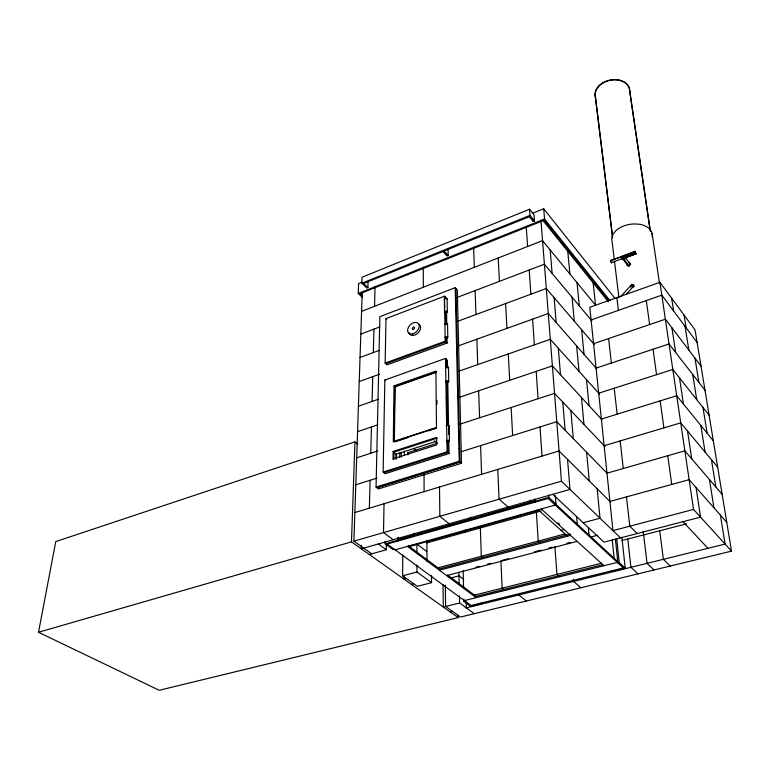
<?xml version="1.0" encoding="UTF-8"?>
<svg xmlns="http://www.w3.org/2000/svg" width="770" height="770" viewBox="0 0 770 770"><rect width="100%" height="100%" fill="white"/><g stroke="black" fill="none" stroke-linecap="round" stroke-linejoin="round"><path stroke-width="1.16" d="M431.498 575.421L431.556 582.64L416.917 572.004L416.917 565.026M416.917 552.234L416.917 544.092L410.41 545.911M413.76 535.622L413.76 533.225M407.908 454.868L407.917 452.654L437.466 443.173M431.556 582.64L417.359 586.345L402.604 575.835L402.758 554.987M404.317 455.638L404.356 451.018M403.981 576.749L403.971 579.117L406.329 578.491M399.717 457.159L399.765 452.288M401.237 457.207L401.276 452.423M396.492 459.045L396.54 454.281M398.379 537.316L398.34 540.906L397.551 540.319L397.58 537.922M393.162 451.441L393.942 452.086L393.845 459.536L393.056 458.891L393.162 451.441L436.6 437.389L436.686 444.925L393.056 458.891M394.375 442.019L395.077 386.79L394.028 385.857L435.887 371.111L436.494 427.427L393.287 441.595L394.028 385.857M395.886 458.862L395.944 454.271L394.173 452.808M369.331 554.515L386.299 549.741L386.396 543.822M384.028 503.744L383.508 532.599L393.152 539.751M394.317 549.27L393.085 549.616L385.183 543.832L385.221 541.425M448.814 440.401L449.045 453.569L385.183 473.666L383.133 472.02L384.846 380.024L445.512 358.406L447.399 360.235L447.524 367.415M446.995 337.125L447.091 343.045L387.089 364.807L385.154 363.055L385.982 318.616L444.492 296.19L446.302 298.067M376.068 487.044L379.86 316.691L455.205 287.672L457.274 289.867L461.5 463.261L378.465 488.911L376.068 487.044L459.218 461.259L461.5 463.261M369.359 508.171L370.072 480.297M370.765 453.241L371.438 426.975M372.093 401.459L372.728 376.665M373.344 352.554L373.941 329.108M374.528 306.296L375.038 286.43M361.4 545.237L361.294 548.808L570.012 489.431L567.519 459.353M367.896 287.614L363.623 283.476L529.375 216.707L533.235 221.442L534.467 220.952L534.014 214.792L529.519 209.248L362.035 277.239L361.833 283.216L366.828 288.038L367.896 287.614L368.079 281.647M458.189 617.588L351.486 541.849L354.951 441.855L55.767 541.579L38.5 632.266L159.236 690.286L458.189 617.588L458.14 615.211M371.737 553.832L353.921 541.146L362.198 292.716M362.583 297.576L358.243 293.447L358.599 283.514L361.948 282.157M636.01 253.898L634.807 251.078L635.943 254.004L624.807 257.729L625.461 258.585L622.555 259.663L621.092 256.747M636.039 253.696L624.971 257.911M620.784 296.556L631.487 284.717M630.678 287.123L632.969 284.582A1.607 1.03 40 0 1 633.874 286.835A1.607 1.03 40 0 1 631.467 285.622A1.607 1.03 40 0 1 632.969 284.582M626.097 294.458L632.93 286.921M532.571 213.271L543.716 208.776L614.989 298.375M361.833 283.216L529.962 215.417L529.519 209.248M448.082 249.413L448.198 255.476L447.052 255.938L442.962 251.52M358.243 293.447L544.544 219.046L543.716 208.776M361.573 311.359L542.552 240.644L595.585 305.267L593.141 282.831M360.822 334.103L379.822 326.875M456.745 297.586L544.4 264.216L591.909 320.917M611.746 262.06C612.044 264.947 609.33 259.442 610.995 260.356L621.765 256.68M622.564 256.054L634.143 251.742M610.485 260.693L634.73 251.675M621.159 257.084L634.798 252.011M621.255 257.459L634.894 252.387M621.39 257.844L635.029 252.772M621.554 258.21L635.192 253.147M621.727 258.537L635.365 253.474M611.284 262.743L635.539 253.744M360.042 357.482L379.004 350.456M457.313 321.456L546.305 288.5L594.373 344.633M385.154 363.055L445.233 341.206L447.091 343.045M385.905 363.729L445.945 341.909L445.869 337.106M359.234 381.516L379.591 374.191M459.016 345.624L548.269 313.515L596.673 368.743M731.5 551.137L695.06 329.935L659.909 282.311L589.782 307.288L612.949 530.626L693.539 509.432L731.5 551.137L460.479 617.04L445.628 606.462L445.31 585.113M436.619 371.804L394.779 386.521L394.067 441.759L436.109 427.985M395.077 386.79L435.781 372.478M591.1 319.954L661.805 295.141L697.129 342.515M358.416 406.223L378.474 399.226M458.516 371.313L550.29 339.3L599.522 394.125M593.554 343.68L665.367 319.194L701.008 366.058M357.569 431.652L377.916 424.79M458.882 397.455L552.379 365.904L601.967 419.698M596.096 368.089L669.034 343.969L704.993 390.275M395.511 441.643L408.013 437.553M428.457 430.853L436.407 428.255M356.693 457.823L377.339 451.095M459.526 424.318L554.535 393.355L604.989 446.59M393.942 452.086L437.36 438.053M395.944 454.271L436.484 441.229M598.694 393.2L672.816 369.475L709.103 415.174M383.133 472.02L447.062 451.836L449.045 453.569M383.922 472.655L447.822 452.5L447.639 441.682M355.798 484.773L376.954 478.132M461.346 451.644L556.758 421.69L607.02 473.184L684.857 450.816L722.135 494.321M459.979 461.923L376.867 487.67L459.988 461.933L455.888 288.404M601.38 419.063L676.705 395.761L713.318 440.786M354.874 512.541L559.059 450.95L610.581 502.098M604.142 445.705L680.719 422.865L717.669 467.159M38.5 632.266L351.486 541.849M353.921 541.146L561.436 481.202L620.514 537.884M397.638 539.789L535.314 500.702M397.907 540.116L412.624 535.939M417.167 534.649L455.763 523.706M458.034 523.061L477.41 517.556M479.7 516.911L529.038 502.916M531.3 502.271L534.669 501.318M385.183 543.832L397.551 540.319M534.611 498.999L534.765 501.395L548.837 497.401L555.95 503.984L554.535 504.379M395.097 549.847L555.247 505.033L555.141 503.667L617.165 561.08L617.299 562.389L464.358 600.59M408.427 546.787L538.808 510.346M426.898 542.879L541.31 510.953M609.927 501.443L689.131 479.652L726.745 522.301M583.217 522.743L600.023 518.22L597.145 488.758M560.974 530.318L564.256 529.433M402.604 575.835L416.917 572.004M437.427 567.981L565.007 533.947M408.369 545.776L439.391 568.943L570.406 534.062M570.522 535.4L439.41 570.233L439.391 568.943M475.744 567.259L479.181 566.364M487.477 564.179L490.952 563.265M502.079 560.348L508.441 558.674M534.236 551.898L540.752 550.184M548.856 548.057L552.331 547.143M566.566 543.399L570.05 542.484M590.542 537.094L597.607 535.237M411.353 584.363L413.711 583.747M446.639 575.613L577.115 541.368M450.96 577.924L458.987 575.825L463.752 579.415M621.91 540.521L686.282 523.908M474.262 595.172L601.688 563.178M447.572 575.046L476.149 596.375L602.727 564.689M463.81 598.983L463.858 601.38L465.042 601.091M611.399 570.878L612.006 571.427L625.23 568.164L619.234 562.61L617.906 562.947L615.403 539.048M474.301 613.671L459.584 602.977L443.318 607.029L443.01 584.526M450.132 611.871L452.433 611.303M378.339 543.966L386.299 549.741M463.858 601.38L470.595 606.308L482.357 603.41L481.693 602.91M407.426 546.392L476.187 597.635L476.149 596.375M416.917 544.092L426.85 551.57M503.888 589.531L502.127 588.174L500.924 560.647M518.739 594.969L526.43 600.995M483.194 557.769L481.317 556.277L480.365 527.96M449.189 523.802L439.853 516.324L439.497 487.015M354.951 441.855L357.732 444.107M407.917 452.654L408.668 453.289M559.453 576.547L556.922 574.42L554.9 546.459M413.49 448.323L416.272 450.681M580.926 587.751L573.544 581.456L573.361 579.136M540.03 542.648L538.22 541.089L536.392 512.329M434.27 440.786L436.965 443.145M508.065 507.055L499.085 499.21L497.776 469.44M458.92 448.381L459.68 449.054M384.846 380.024L385.597 380.688M538.105 509.721L566.97 535.708M541.272 508.941L604.007 565.709M534.765 501.395L535.487 502.05M558.009 522.83L559.78 524.437M446.167 397.715L446.908 398.408M552.802 494.33L604.007 542.167L700.546 517.132L696.07 487.525M637.955 573.881L630.928 567.317L627.781 539.01M362.612 296.171L360.023 293.707L543.938 220.335L608.425 300.56M385.982 318.616L386.704 319.309M653.971 569.983L647.05 563.342L643.229 531.464M637.242 533.552L629.793 526.199L626.482 496.891M670.198 566.037L663.374 559.318L659.707 530.771M682.971 521.694L707.967 548.327M444.107 251.058L448.198 255.476M529.962 215.417L534.467 220.952M543.591 219.431L563.823 244.619M565.324 246.477L566.826 248.344M568.327 250.211L595.306 283.793M596.808 285.66L608.8 300.589M543.004 220.547L608.281 301.638M544.544 219.046L610.032 300.666M624.008 259.124L629.398 266.256M623.074 259.355L627.8 265.592M630.688 264.534L625.307 257.392L625.461 258.585M694.973 358.127L698.91 382.43M702.962 407.436L707.13 433.183M711.422 459.68L715.85 486.977M720.402 515.101L725.099 544.101L466.331 607.886L466.187 602.005M684.058 315.026L686.08 327.693M685.05 326.316L688.832 350.052M692.711 374.461L696.715 399.572M700.825 425.425L705.07 452.057M709.43 479.489L713.934 507.767M671.652 298.231L673.615 310.984M671.921 327.808L675.646 352.477M679.496 377.887L683.452 404.058M687.523 431.027L691.729 458.833M659.909 282.311L693.539 509.432M652.103 233.397L659.466 283.244M629.735 90.562L650.448 231.626M629.571 90.581L649.928 229.267M646.319 300.579L649.63 324.565M653.047 349.253L656.56 374.682M660.179 400.872L663.913 427.87M667.763 455.715L671.738 484.445M612.602 236.64L595.22 94.864A17.373 12.551 -12.3 0 1 611.111 80.061A17.373 12.551 -12.3 0 1 629.475 89.493M595.056 94.883L612.574 237.853M614.2 258.884L612.044 241.154A20.424 12.975 -9 0 1 613.035 234.34L615.528 231.077A20.424 12.975 -9 0 1 634.182 223.926L639.398 224.263A20.424 12.975 -9 0 1 652.161 236.814M614.489 261.242L618.955 297.875M616.866 297.644L618.397 310.368M608.598 338.55L611.37 363.036M614.21 388.234L617.145 414.183M620.168 440.921L623.276 468.478M621.881 537.2L625.23 568.164M616.722 538.711L619.234 562.61M612.237 539.905L614.191 558.827M577.048 282.677L579.309 305.882M581.639 329.753L584.035 354.325M586.499 379.62L589.04 405.675M567.769 251.309L569.887 273.956M572.072 297.239L574.314 321.206M576.624 345.874L579.001 371.275M581.456 397.445L583.978 424.424M586.586 452.24L589.271 480.952M588.367 527.566L589.108 535.67M570.859 410.574L573.294 438.631M576.595 516.574L577.288 524.736M550.184 249.942L552.129 273.437M554.13 297.634L556.19 322.553M558.317 348.242L560.512 374.73M562.774 402.046L565.113 430.238M540.935 220.037L561.436 481.202M555.324 495.601L555.95 503.984M533.081 219.392L533.235 221.442M548.663 495.004L548.837 497.401M526.256 227.073L527.594 246.487M529.211 270L530.886 294.207M532.599 319.155L534.37 344.854M536.199 371.371L538.076 398.716M540.02 426.936L542.032 456.09M530.039 500.211L530.184 502.589M520.722 514.35L520.847 516.67M505.611 303.572L506.929 328.386M508.287 353.95L509.692 380.313M511.145 407.494L512.637 435.541M498.228 257.96L499.403 281.348M473.598 247.064L474.31 267.306M475.128 290.588L475.966 314.545M476.842 339.214L477.727 364.614M478.651 390.785L479.604 417.773M480.586 445.599L481.597 474.32M470.46 517.18L470.528 519.509M465.475 529.712L465.542 532.099M463.155 570.57L463.579 588.328M455.205 287.672L459.218 461.259M458.91 572.226L459.17 584.093M459.43 595.893L459.584 602.977M447.091 298.924L447.332 311.908A1.386 0.847 -1.2 0 1 445.262 312.678A1.386 0.847 -1.2 0 1 445.243 311.215A1.386 0.847 -1.2 0 1 447.332 311.908M447.543 323.987L447.784 337.356A1.405 0.837 -1.1 0 1 445.695 338.126A1.405 0.837 -1.1 0 1 445.666 336.673A1.405 0.837 -1.1 0 1 447.784 337.356M448.477 367.415L448.727 381.487M449.16 426.003L449.43 441.066M446.552 312.274L446.764 324.112M447.774 381.776L448.708 434.424M445.185 296.912L445.214 298.625M445.435 311.85L445.647 323.881M446.244 359.109L446.379 367.444M446.629 381.737L447.351 424.857M444.492 296.19L444.685 308.038M444.742 311.59L445.233 341.206M445.512 358.406L447.062 451.836M444.348 298.981L444.56 311.956M436.936 400.304L436.985 404.144M426.878 540.521L426.994 561.465M423.259 267.171L423.336 287.229M424.039 473.974L424.106 491.655M625.298 257.719A1.598 1.136 -35.5 0 1 622.93 259.153M628.907 262.926A1.723 1.165 -44.7 0 1 630.158 263.667A1.723 1.165 -44.7 0 1 629.234 265.429L628.878 265.65A1.723 1.165 -44.7 0 1 627.348 264.312M629.331 263.109A1.598 1.174 -25.3 0 1 628.859 265.544A1.588 1.078 -44.7 0 1 627.338 264.668M595.441 97.059A17.537 12.667 -12.3 0 1 611.861 79.839A17.537 12.667 -12.3 0 1 629.533 92.814M419.294 324.449A6.843 4.63 -45.8 0 1 417.292 333.66A6.843 4.63 -45.8 0 1 409.12 332.688M444.762 299.578A1.376 0.857 -1.2 0 1 444.588 298.49A1.376 0.857 -1.2 0 1 446.282 298.173A1.376 0.857 -1.2 0 1 447.052 299.145M445.175 324.622A1.396 0.847 -1.1 0 1 445.243 323.381A1.396 0.847 -1.1 0 1 447.283 323.506A1.396 0.847 -1.1 0 1 446.86 324.728M446.253 426.253A1.482 0.799 -0.7 0 1 447.158 425.281A1.482 0.799 -0.7 0 1 449.016 425.666A1.482 0.799 -0.7 0 1 448.429 426.705M445.82 367.868A1.425 0.828 -0.9 0 1 446.321 366.732A1.425 0.828 -0.9 0 1 448.275 367.001A1.425 0.828 -0.9 0 1 447.774 368.137M548.134 498.469L387.204 544.063L471.096 605.528L623.305 567.942L548.134 498.469M413.288 329.339A1.367 0.924 -45.8 0 0 414.443 327.356A1.367 0.924 -45.8 0 0 412.441 327.943A1.367 0.924 -45.8 0 0 413.288 329.339M412.903 333.843A6.853 4.63 -45.8 0 0 418.668 323.929A6.853 4.63 -45.8 0 0 408.639 326.894A6.853 4.63 -45.8 0 0 412.903 333.843M446.889 441.653A1.492 0.789 -0.6 0 0 449.382 441.268A1.492 0.789 -0.6 0 0 447.534 440.325A1.492 0.789 -0.6 0 0 446.889 441.653M446.282 382.103A1.444 0.818 -0.9 0 0 448.689 381.699A1.444 0.818 -0.9 0 0 446.898 380.726A1.444 0.818 -0.9 0 0 446.282 382.103"/></g></svg>
